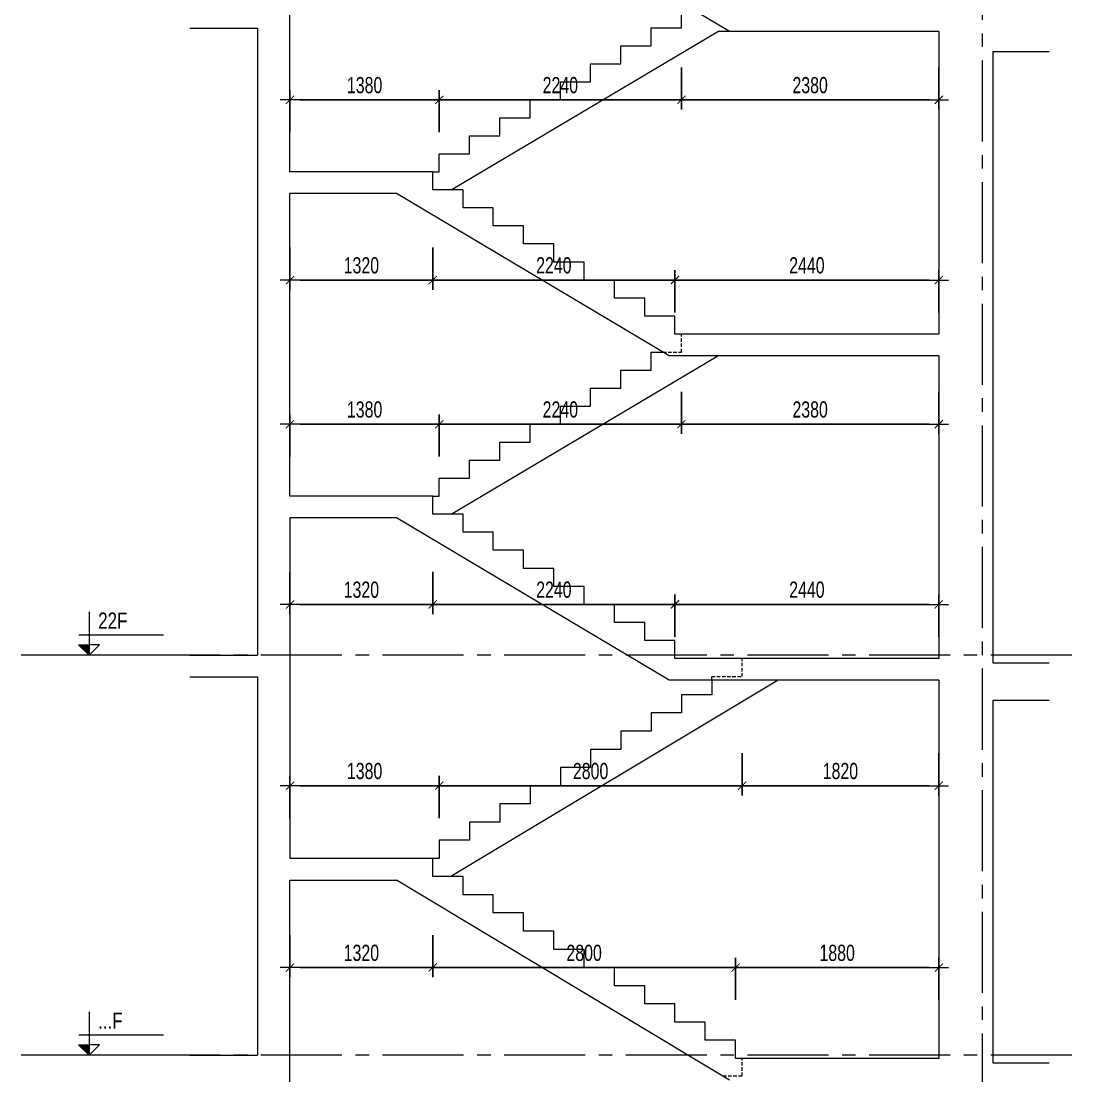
# Model space of a CAD drawing. Header units: millimetres. Extents: x -179076 to 254975, y -18667 to 296191.
# Drawn here: x 32042 to 41760, y 237658 to 247414 of the extents above; entities that cross this region are included whole.
import ezdxf

# ---------------------------------------------------------------- set-up
doc = ezdxf.new("R2010")
doc.units = ezdxf.units.MM
doc.linetypes.add('CENTER2', pattern=[1.125, 0.75, -0.125, 0.125, -0.125])
doc.linetypes.add('HIDDEN2', pattern=[4.7625, 3.175, -1.5875])
doc.layers.get('Defpoints').update_dxf_attribs({"color": 151, "lineweight": 9})
for name, color, linetype, lineweight in [('NDC_S_ANNO', 7, 'Continuous', 20), ('NDC_S_AXIS', 5, 'CENTER2', 13), ('NDC_S_CONTINUOUS', 3, 'Continuous', 20), ('NDC_S_DIM', 1, 'Continuous', 15), ('NDC_S_HIDDEN', 8, 'HIDDEN2', 13), ('NDC_S_SLAB', 2, 'Continuous', 20), ('NDC_S_TEXT SYMBOL', 7, 'Continuous', 20), ('NDC_S_VN TEXT', 7, 'Continuous', 20)]:
    doc.layers.add(name, color=color, linetype=linetype, lineweight=lineweight)
doc.styles.add('NDC_ANNO', font='', dxfattribs={"width": 0.8})
doc.styles.add('NDC_DIM', font='', dxfattribs={"width": 0.75})
doc.styles.get('NDC_ANNO').set_extended_font_data('Dotum')
doc.styles.get('NDC_DIM').set_extended_font_data('Dotum')
doc.dimstyles.new('NDC_dim_60', dxfattribs={"dimscale": 60, "dimtxt": 2.5, "dimasz": 1.5, "dimexe": 1.5, "dimexo": 2.5, "dimgap": 1, "dimtad": 1, "dimdec": 0, "dimzin": 0, "dimdsep": 46, "dimtxsty": 'NDC_DIM', "dimblk": 'DIMMARK', "dimcen": 0.09, "dimdle": 1.2, "dimclrd": 1, "dimclre": 1, "dimclrt": 3, "dimadec": 0, "dimazin": 0, "dimtfac": 1, "dimtdec": 0, "dimtix": 1, "dimtofl": 0, "dimtmove": 0, "dimatfit": 3, "dimfxl": 5, "dimfxlon": 1, "dimtolj": 1, "dimtzin": 0, "dimarcsym": 0})

# ---------------------------------------------------------------- blocks, each defined once
blk = doc.blocks.new('kata_block_CT')
at = {"layer": 'NDC_S_ANNO'}
blk.add_hatch(color=3, dxfattribs=at).paths.add_polyline_path([(0, 1.6), (-1.61, 1.6), (0, 0)])
at = {"layer": 'NDC_S_ANNO', "ltscale": 50}
h = blk.add_hatch(dxfattribs=at)
h.set_pattern_fill('ANSI31', color=256, scale=1.406, style=0)
h.paths.add_polyline_path([(0, 1.6), (0, 0), (1.61, 1.6)])
for p, q in [((-1.59, 3.14), (11.47, 3.14)), ((11.56, 0), (-1.64, 0))]:
    blk.add_line(p, q, dxfattribs=at)
for points in [[(0, 6.69), (0, 0)], [(0, 0), (-1.61, 1.6), (0, 1.6)], [(0, 0), (1.61, 1.6), (0, 1.6)]]:
    blk.add_lwpolyline(points, dxfattribs=at)
at = {"layer": 'NDC_S_ANNO', "color": 8, "ltscale": 50}
blk.add_lwpolyline([(0, 0), (-1.61, 1.6), (0, 1.6)], dxfattribs=at)
at = {"layer": 'NDC_S_TEXT SYMBOL', "color": 3, "style": 'NDC_ANNO', "width": 0.8}
blk.add_attdef('CT', (1.41, 4.07), '', height=2.5, dxfattribs=at)
blk = doc.blocks.new('DIMMARK')
at = {"layer": 'NDC_S_DIM', "color": 1}
blk.add_line((-1.5, 0), (1, 0), dxfattribs=at)
at = {"layer": 'NDC_S_DIM', "color": 2, "const_width": 0.1}
blk.add_lwpolyline([(-0.42, -0.42), (0.42, 0.42)], dxfattribs=at)
blk = doc.blocks.new('*D811')
at = {"layer": 'Defpoints', "color": 0, "transparency": 16777216}
for p in [(34529.1, 239669.1), (35849.1, 239669.1), (35849.1, 238660)]:
    blk.add_point(p, dxfattribs=at)
at = {"layer": 'NDC_S_DIM', "color": 1, "lineweight": -2, "transparency": 16777216}
for p, q in [((34529.1, 238960), (34529.1, 238570)), ((35849.1, 238960), (35849.1, 238570)), ((34619.1, 238660), (35759.1, 238660))]:
    blk.add_line(p, q, dxfattribs=at)
at = {"layer": 'NDC_S_DIM', "color": 1, "lineweight": -2, "transparency": 16777216, "xscale": 90, "yscale": 90, "zscale": 90, "rotation": 180}
blk.add_blockref('DIMMARK', (34529.1, 238660), dxfattribs=at)
at = {"layer": 'NDC_S_DIM', "color": 1, "lineweight": -2, "transparency": 16777216, "xscale": 90, "yscale": 90, "zscale": 90}
blk.add_blockref('DIMMARK', (35849.1, 238660), dxfattribs=at)
at = {"layer": 'NDC_S_DIM', "color": 3, "transparency": 16777216, "insert": (35189.1, 238795.1), "char_height": 150, "attachment_point": 5, "style": 'NDC_DIM'}
blk.add_mtext('\\A1;1320', dxfattribs=at)
blk = doc.blocks.new('*D812')
at = {"layer": 'Defpoints', "color": 0, "transparency": 16777216}
for p in [(35849.1, 239669.1), (38649.1, 238660), (38649.1, 237819.1)]:
    blk.add_point(p, dxfattribs=at)
at = {"layer": 'NDC_S_DIM', "color": 1, "lineweight": -2, "transparency": 16777216}
for p, q in [((35849.1, 238960), (35849.1, 238570)), ((38649.1, 238360), (38649.1, 238750)), ((35939.1, 238660), (38559.1, 238660))]:
    blk.add_line(p, q, dxfattribs=at)
at = {"layer": 'NDC_S_DIM', "color": 1, "lineweight": -2, "transparency": 16777216, "xscale": 90, "yscale": 90, "zscale": 90, "rotation": 180}
blk.add_blockref('DIMMARK', (35849.1, 238660), dxfattribs=at)
at = {"layer": 'NDC_S_DIM', "color": 1, "lineweight": -2, "transparency": 16777216, "xscale": 90, "yscale": 90, "zscale": 90}
blk.add_blockref('DIMMARK', (38649.1, 238660), dxfattribs=at)
at = {"layer": 'NDC_S_DIM', "color": 3, "transparency": 16777216, "insert": (37249.1, 238795.1), "char_height": 150, "attachment_point": 5, "style": 'NDC_DIM'}
blk.add_mtext('\\A1;2800', dxfattribs=at)
blk = doc.blocks.new('*D813')
at = {"layer": 'Defpoints', "color": 0, "transparency": 16777216}
for p in [(40529.1, 238660), (38649.1, 237819.1), (40529.1, 237819.1)]:
    blk.add_point(p, dxfattribs=at)
at = {"layer": 'NDC_S_DIM', "color": 1, "lineweight": -2, "transparency": 16777216}
for p, q in [((38649.1, 238360), (38649.1, 238750)), ((40529.1, 238360), (40529.1, 238750)), ((38739.1, 238660), (40439.1, 238660))]:
    blk.add_line(p, q, dxfattribs=at)
at = {"layer": 'NDC_S_DIM', "color": 1, "lineweight": -2, "transparency": 16777216, "xscale": 90, "yscale": 90, "zscale": 90, "rotation": 180}
blk.add_blockref('DIMMARK', (38649.1, 238660), dxfattribs=at)
at = {"layer": 'NDC_S_DIM', "color": 1, "lineweight": -2, "transparency": 16777216, "xscale": 90, "yscale": 90, "zscale": 90}
blk.add_blockref('DIMMARK', (40529.1, 238660), dxfattribs=at)
at = {"layer": 'NDC_S_DIM', "color": 3, "transparency": 16777216, "insert": (39589.1, 238795.1), "char_height": 150, "attachment_point": 5, "style": 'NDC_DIM'}
blk.add_mtext('\\A1;1880', dxfattribs=at)
blk = doc.blocks.new('*D814')
at = {"layer": 'Defpoints', "color": 0, "transparency": 16777216}
for p in [(35909.1, 240341.8), (34529.1, 239669.1), (35909.1, 239669.1)]:
    blk.add_point(p, dxfattribs=at)
at = {"layer": 'NDC_S_DIM', "color": 1, "lineweight": -2, "transparency": 16777216}
for p, q in [((34529.1, 240041.8), (34529.1, 240431.8)), ((35909.1, 240041.8), (35909.1, 240431.8)), ((34619.1, 240341.8), (35819.1, 240341.8))]:
    blk.add_line(p, q, dxfattribs=at)
at = {"layer": 'NDC_S_DIM', "color": 1, "lineweight": -2, "transparency": 16777216, "xscale": 90, "yscale": 90, "zscale": 90, "rotation": 180}
blk.add_blockref('DIMMARK', (34529.1, 240341.8), dxfattribs=at)
at = {"layer": 'NDC_S_DIM', "color": 1, "lineweight": -2, "transparency": 16777216, "xscale": 90, "yscale": 90, "zscale": 90}
blk.add_blockref('DIMMARK', (35909.1, 240341.8), dxfattribs=at)
at = {"layer": 'NDC_S_DIM', "color": 3, "transparency": 16777216, "insert": (35219.1, 240476.9), "char_height": 150, "attachment_point": 5, "style": 'NDC_DIM'}
blk.add_mtext('\\A1;1380', dxfattribs=at)
blk = doc.blocks.new('*D815')
at = {"layer": 'Defpoints', "color": 0, "transparency": 16777216}
for p in [(38709.1, 241350.9), (38709.1, 240341.8), (35909.1, 239669.1)]:
    blk.add_point(p, dxfattribs=at)
at = {"layer": 'NDC_S_DIM', "color": 1, "lineweight": -2, "transparency": 16777216}
for p, q in [((38709.1, 240641.8), (38709.1, 240251.8)), ((35909.1, 240041.8), (35909.1, 240431.8)), ((35999.1, 240341.8), (38619.1, 240341.8))]:
    blk.add_line(p, q, dxfattribs=at)
at = {"layer": 'NDC_S_DIM', "color": 1, "lineweight": -2, "transparency": 16777216, "xscale": 90, "yscale": 90, "zscale": 90, "rotation": 180}
blk.add_blockref('DIMMARK', (35909.1, 240341.8), dxfattribs=at)
at = {"layer": 'NDC_S_DIM', "color": 1, "lineweight": -2, "transparency": 16777216, "xscale": 90, "yscale": 90, "zscale": 90}
blk.add_blockref('DIMMARK', (38709.1, 240341.8), dxfattribs=at)
at = {"layer": 'NDC_S_DIM', "color": 3, "transparency": 16777216, "insert": (37309.1, 240476.9), "char_height": 150, "attachment_point": 5, "style": 'NDC_DIM'}
blk.add_mtext('\\A1;2800', dxfattribs=at)
blk = doc.blocks.new('*D816')
at = {"layer": 'Defpoints', "color": 0, "transparency": 16777216}
for p in [(38709.1, 241350.9), (40529.1, 241319.1), (40529.1, 240341.8)]:
    blk.add_point(p, dxfattribs=at)
at = {"layer": 'NDC_S_DIM', "color": 1, "lineweight": -2, "transparency": 16777216}
for p, q in [((38709.1, 240641.8), (38709.1, 240251.8)), ((40529.1, 240641.8), (40529.1, 240251.8)), ((38799.1, 240341.8), (40439.1, 240341.8))]:
    blk.add_line(p, q, dxfattribs=at)
at = {"layer": 'NDC_S_DIM', "color": 1, "lineweight": -2, "transparency": 16777216, "xscale": 90, "yscale": 90, "zscale": 90, "rotation": 180}
blk.add_blockref('DIMMARK', (38709.1, 240341.8), dxfattribs=at)
at = {"layer": 'NDC_S_DIM', "color": 1, "lineweight": -2, "transparency": 16777216, "xscale": 90, "yscale": 90, "zscale": 90}
blk.add_blockref('DIMMARK', (40529.1, 240341.8), dxfattribs=at)
at = {"layer": 'NDC_S_DIM', "color": 3, "transparency": 16777216, "insert": (39619.1, 240476.9), "char_height": 150, "attachment_point": 5, "style": 'NDC_DIM'}
blk.add_mtext('\\A1;1820', dxfattribs=at)
blk = doc.blocks.new('*D817')
at = {"layer": 'Defpoints', "color": 0, "transparency": 16777216}
for p in [(34529.1, 243019.1), (35849.1, 243019.1), (35849.1, 242019.1)]:
    blk.add_point(p, dxfattribs=at)
at = {"layer": 'NDC_S_DIM', "color": 1, "lineweight": -2, "transparency": 16777216}
for p, q in [((34529.1, 242319.1), (34529.1, 241929.1)), ((35849.1, 242319.1), (35849.1, 241929.1)), ((34619.1, 242019.1), (35759.1, 242019.1))]:
    blk.add_line(p, q, dxfattribs=at)
at = {"layer": 'NDC_S_DIM', "color": 1, "lineweight": -2, "transparency": 16777216, "xscale": 90, "yscale": 90, "zscale": 90, "rotation": 180}
blk.add_blockref('DIMMARK', (34529.1, 242019.1), dxfattribs=at)
at = {"layer": 'NDC_S_DIM', "color": 1, "lineweight": -2, "transparency": 16777216, "xscale": 90, "yscale": 90, "zscale": 90}
blk.add_blockref('DIMMARK', (35849.1, 242019.1), dxfattribs=at)
at = {"layer": 'NDC_S_DIM', "color": 3, "transparency": 16777216, "insert": (35189.1, 242154.2), "char_height": 150, "attachment_point": 5, "style": 'NDC_DIM'}
blk.add_mtext('\\A1;1320', dxfattribs=at)
blk = doc.blocks.new('*D818')
at = {"layer": 'Defpoints', "color": 0, "transparency": 16777216}
for p in [(35849.1, 243019.1), (38089.1, 242019.1), (38089.1, 241519.1)]:
    blk.add_point(p, dxfattribs=at)
at = {"layer": 'NDC_S_DIM', "color": 1, "lineweight": -2, "transparency": 16777216}
for p, q in [((35849.1, 242319.1), (35849.1, 241929.1)), ((38089.1, 241719.1), (38089.1, 242109.1)), ((35939.1, 242019.1), (37999.1, 242019.1))]:
    blk.add_line(p, q, dxfattribs=at)
at = {"layer": 'NDC_S_DIM', "color": 1, "lineweight": -2, "transparency": 16777216, "xscale": 90, "yscale": 90, "zscale": 90, "rotation": 180}
blk.add_blockref('DIMMARK', (35849.1, 242019.1), dxfattribs=at)
at = {"layer": 'NDC_S_DIM', "color": 1, "lineweight": -2, "transparency": 16777216, "xscale": 90, "yscale": 90, "zscale": 90}
blk.add_blockref('DIMMARK', (38089.1, 242019.1), dxfattribs=at)
at = {"layer": 'NDC_S_DIM', "color": 3, "transparency": 16777216, "insert": (36969.1, 242154.2), "char_height": 150, "attachment_point": 5, "style": 'NDC_DIM'}
blk.add_mtext('\\A1;2240', dxfattribs=at)
blk = doc.blocks.new('*D819')
at = {"layer": 'Defpoints', "color": 0, "transparency": 16777216}
for p in [(40529.1, 242019.1), (38089.1, 241519.1), (40529.1, 241519.1)]:
    blk.add_point(p, dxfattribs=at)
at = {"layer": 'NDC_S_DIM', "color": 1, "lineweight": -2, "transparency": 16777216}
for p, q in [((38089.1, 241719.1), (38089.1, 242109.1)), ((40529.1, 241719.1), (40529.1, 242109.1)), ((38179.1, 242019.1), (40439.1, 242019.1))]:
    blk.add_line(p, q, dxfattribs=at)
at = {"layer": 'NDC_S_DIM', "color": 1, "lineweight": -2, "transparency": 16777216, "xscale": 90, "yscale": 90, "zscale": 90, "rotation": 180}
blk.add_blockref('DIMMARK', (38089.1, 242019.1), dxfattribs=at)
at = {"layer": 'NDC_S_DIM', "color": 1, "lineweight": -2, "transparency": 16777216, "xscale": 90, "yscale": 90, "zscale": 90}
blk.add_blockref('DIMMARK', (40529.1, 242019.1), dxfattribs=at)
at = {"layer": 'NDC_S_DIM', "color": 3, "transparency": 16777216, "insert": (39309.1, 242154.2), "char_height": 150, "attachment_point": 5, "style": 'NDC_DIM'}
blk.add_mtext('\\A1;2440', dxfattribs=at)
blk = doc.blocks.new('*D820')
at = {"layer": 'Defpoints', "color": 0, "transparency": 16777216}
for p in [(35909.1, 243685.8), (34529.1, 243019.1), (35909.1, 243019.1)]:
    blk.add_point(p, dxfattribs=at)
at = {"layer": 'NDC_S_DIM', "color": 1, "lineweight": -2, "transparency": 16777216}
for p, q in [((34529.1, 243385.8), (34529.1, 243775.8)), ((35909.1, 243385.8), (35909.1, 243775.8)), ((34619.1, 243685.8), (35819.1, 243685.8))]:
    blk.add_line(p, q, dxfattribs=at)
at = {"layer": 'NDC_S_DIM', "color": 1, "lineweight": -2, "transparency": 16777216, "xscale": 90, "yscale": 90, "zscale": 90, "rotation": 180}
blk.add_blockref('DIMMARK', (34529.1, 243685.8), dxfattribs=at)
at = {"layer": 'NDC_S_DIM', "color": 1, "lineweight": -2, "transparency": 16777216, "xscale": 90, "yscale": 90, "zscale": 90}
blk.add_blockref('DIMMARK', (35909.1, 243685.8), dxfattribs=at)
at = {"layer": 'NDC_S_DIM', "color": 3, "transparency": 16777216, "insert": (35219.1, 243820.9), "char_height": 150, "attachment_point": 5, "style": 'NDC_DIM'}
blk.add_mtext('\\A1;1380', dxfattribs=at)
blk = doc.blocks.new('*D821')
at = {"layer": 'Defpoints', "color": 0, "transparency": 16777216}
for p in [(38149.1, 244352.4), (38149.1, 243685.8), (35909.1, 243019.1)]:
    blk.add_point(p, dxfattribs=at)
at = {"layer": 'NDC_S_DIM', "color": 1, "lineweight": -2, "transparency": 16777216}
for p, q in [((38149.1, 243985.8), (38149.1, 243595.8)), ((35909.1, 243385.8), (35909.1, 243775.8)), ((35999.1, 243685.8), (38059.1, 243685.8))]:
    blk.add_line(p, q, dxfattribs=at)
at = {"layer": 'NDC_S_DIM', "color": 1, "lineweight": -2, "transparency": 16777216, "xscale": 90, "yscale": 90, "zscale": 90, "rotation": 180}
blk.add_blockref('DIMMARK', (35909.1, 243685.8), dxfattribs=at)
at = {"layer": 'NDC_S_DIM', "color": 1, "lineweight": -2, "transparency": 16777216, "xscale": 90, "yscale": 90, "zscale": 90}
blk.add_blockref('DIMMARK', (38149.1, 243685.8), dxfattribs=at)
at = {"layer": 'NDC_S_DIM', "color": 3, "transparency": 16777216, "insert": (37029.1, 243820.9), "char_height": 150, "attachment_point": 5, "style": 'NDC_DIM'}
blk.add_mtext('\\A1;2240', dxfattribs=at)
blk = doc.blocks.new('*D822')
at = {"layer": 'Defpoints', "color": 0, "transparency": 16777216}
for p in [(38149.1, 244352.4), (40529.1, 244319.1), (40529.1, 243685.8)]:
    blk.add_point(p, dxfattribs=at)
at = {"layer": 'NDC_S_DIM', "color": 1, "lineweight": -2, "transparency": 16777216}
for p, q in [((38149.1, 243985.8), (38149.1, 243595.8)), ((40529.1, 243985.8), (40529.1, 243595.8)), ((38239.1, 243685.8), (40439.1, 243685.8))]:
    blk.add_line(p, q, dxfattribs=at)
at = {"layer": 'NDC_S_DIM', "color": 1, "lineweight": -2, "transparency": 16777216, "xscale": 90, "yscale": 90, "zscale": 90, "rotation": 180}
blk.add_blockref('DIMMARK', (38149.1, 243685.8), dxfattribs=at)
at = {"layer": 'NDC_S_DIM', "color": 1, "lineweight": -2, "transparency": 16777216, "xscale": 90, "yscale": 90, "zscale": 90}
blk.add_blockref('DIMMARK', (40529.1, 243685.8), dxfattribs=at)
at = {"layer": 'NDC_S_DIM', "color": 3, "transparency": 16777216, "insert": (39339.1, 243820.9), "char_height": 150, "attachment_point": 5, "style": 'NDC_DIM'}
blk.add_mtext('\\A1;2380', dxfattribs=at)
blk = doc.blocks.new('*D823')
at = {"layer": 'Defpoints', "color": 0, "transparency": 16777216}
for p in [(34529.1, 246019.1), (35849.1, 246019.1), (35849.1, 245019.1)]:
    blk.add_point(p, dxfattribs=at)
at = {"layer": 'NDC_S_DIM', "color": 1, "lineweight": -2, "transparency": 16777216}
for p, q in [((34529.1, 245319.1), (34529.1, 244929.1)), ((35849.1, 245319.1), (35849.1, 244929.1)), ((34619.1, 245019.1), (35759.1, 245019.1))]:
    blk.add_line(p, q, dxfattribs=at)
at = {"layer": 'NDC_S_DIM', "color": 1, "lineweight": -2, "transparency": 16777216, "xscale": 90, "yscale": 90, "zscale": 90, "rotation": 180}
blk.add_blockref('DIMMARK', (34529.1, 245019.1), dxfattribs=at)
at = {"layer": 'NDC_S_DIM', "color": 1, "lineweight": -2, "transparency": 16777216, "xscale": 90, "yscale": 90, "zscale": 90}
blk.add_blockref('DIMMARK', (35849.1, 245019.1), dxfattribs=at)
at = {"layer": 'NDC_S_DIM', "color": 3, "transparency": 16777216, "insert": (35189.1, 245154.2), "char_height": 150, "attachment_point": 5, "style": 'NDC_DIM'}
blk.add_mtext('\\A1;1320', dxfattribs=at)
blk = doc.blocks.new('*D824')
at = {"layer": 'Defpoints', "color": 0, "transparency": 16777216}
for p in [(35849.1, 246019.1), (38089.1, 245019.1), (38089.1, 244519.1)]:
    blk.add_point(p, dxfattribs=at)
at = {"layer": 'NDC_S_DIM', "color": 1, "lineweight": -2, "transparency": 16777216}
for p, q in [((35849.1, 245319.1), (35849.1, 244929.1)), ((38089.1, 244719.1), (38089.1, 245109.1)), ((35939.1, 245019.1), (37999.1, 245019.1))]:
    blk.add_line(p, q, dxfattribs=at)
at = {"layer": 'NDC_S_DIM', "color": 1, "lineweight": -2, "transparency": 16777216, "xscale": 90, "yscale": 90, "zscale": 90, "rotation": 180}
blk.add_blockref('DIMMARK', (35849.1, 245019.1), dxfattribs=at)
at = {"layer": 'NDC_S_DIM', "color": 1, "lineweight": -2, "transparency": 16777216, "xscale": 90, "yscale": 90, "zscale": 90}
blk.add_blockref('DIMMARK', (38089.1, 245019.1), dxfattribs=at)
at = {"layer": 'NDC_S_DIM', "color": 3, "transparency": 16777216, "insert": (36969.1, 245154.2), "char_height": 150, "attachment_point": 5, "style": 'NDC_DIM'}
blk.add_mtext('\\A1;2240', dxfattribs=at)
blk = doc.blocks.new('*D825')
at = {"layer": 'Defpoints', "color": 0, "transparency": 16777216}
for p in [(40529.1, 245019.1), (38089.1, 244519.1), (40529.1, 244519.1)]:
    blk.add_point(p, dxfattribs=at)
at = {"layer": 'NDC_S_DIM', "color": 1, "lineweight": -2, "transparency": 16777216}
for p, q in [((38089.1, 244719.1), (38089.1, 245109.1)), ((40529.1, 244719.1), (40529.1, 245109.1)), ((38179.1, 245019.1), (40439.1, 245019.1))]:
    blk.add_line(p, q, dxfattribs=at)
at = {"layer": 'NDC_S_DIM', "color": 1, "lineweight": -2, "transparency": 16777216, "xscale": 90, "yscale": 90, "zscale": 90, "rotation": 180}
blk.add_blockref('DIMMARK', (38089.1, 245019.1), dxfattribs=at)
at = {"layer": 'NDC_S_DIM', "color": 1, "lineweight": -2, "transparency": 16777216, "xscale": 90, "yscale": 90, "zscale": 90}
blk.add_blockref('DIMMARK', (40529.1, 245019.1), dxfattribs=at)
at = {"layer": 'NDC_S_DIM', "color": 3, "transparency": 16777216, "insert": (39309.1, 245154.2), "char_height": 150, "attachment_point": 5, "style": 'NDC_DIM'}
blk.add_mtext('\\A1;2440', dxfattribs=at)
blk = doc.blocks.new('*D826')
at = {"layer": 'Defpoints', "color": 0, "transparency": 16777216}
for p in [(35909.1, 246685.8), (34529.1, 246019.1), (35909.1, 246019.1)]:
    blk.add_point(p, dxfattribs=at)
at = {"layer": 'NDC_S_DIM', "color": 1, "lineweight": -2, "transparency": 16777216}
for p, q in [((34529.1, 246385.8), (34529.1, 246775.8)), ((35909.1, 246385.8), (35909.1, 246775.8)), ((34619.1, 246685.8), (35819.1, 246685.8))]:
    blk.add_line(p, q, dxfattribs=at)
at = {"layer": 'NDC_S_DIM', "color": 1, "lineweight": -2, "transparency": 16777216, "xscale": 90, "yscale": 90, "zscale": 90, "rotation": 180}
blk.add_blockref('DIMMARK', (34529.1, 246685.8), dxfattribs=at)
at = {"layer": 'NDC_S_DIM', "color": 1, "lineweight": -2, "transparency": 16777216, "xscale": 90, "yscale": 90, "zscale": 90}
blk.add_blockref('DIMMARK', (35909.1, 246685.8), dxfattribs=at)
at = {"layer": 'NDC_S_DIM', "color": 3, "transparency": 16777216, "insert": (35219.1, 246820.9), "char_height": 150, "attachment_point": 5, "style": 'NDC_DIM'}
blk.add_mtext('\\A1;1380', dxfattribs=at)
blk = doc.blocks.new('*D827')
at = {"layer": 'Defpoints', "color": 0, "transparency": 16777216}
for p in [(38149.1, 247519.1), (38149.1, 246685.8), (35909.1, 246019.1)]:
    blk.add_point(p, dxfattribs=at)
at = {"layer": 'NDC_S_DIM', "color": 1, "lineweight": -2, "transparency": 16777216}
for p, q in [((38149.1, 246985.8), (38149.1, 246595.8)), ((35909.1, 246385.8), (35909.1, 246775.8)), ((35999.1, 246685.8), (38059.1, 246685.8))]:
    blk.add_line(p, q, dxfattribs=at)
at = {"layer": 'NDC_S_DIM', "color": 1, "lineweight": -2, "transparency": 16777216, "xscale": 90, "yscale": 90, "zscale": 90, "rotation": 180}
blk.add_blockref('DIMMARK', (35909.1, 246685.8), dxfattribs=at)
at = {"layer": 'NDC_S_DIM', "color": 1, "lineweight": -2, "transparency": 16777216, "xscale": 90, "yscale": 90, "zscale": 90}
blk.add_blockref('DIMMARK', (38149.1, 246685.8), dxfattribs=at)
at = {"layer": 'NDC_S_DIM', "color": 3, "transparency": 16777216, "insert": (37029.1, 246820.9), "char_height": 150, "attachment_point": 5, "style": 'NDC_DIM'}
blk.add_mtext('\\A1;2240', dxfattribs=at)
blk = doc.blocks.new('*D828')
at = {"layer": 'Defpoints', "color": 0, "transparency": 16777216}
for p in [(38149.1, 247519.1), (40529.1, 247319.1), (40529.1, 246685.8)]:
    blk.add_point(p, dxfattribs=at)
at = {"layer": 'NDC_S_DIM', "color": 1, "lineweight": -2, "transparency": 16777216}
for p, q in [((38149.1, 246985.8), (38149.1, 246595.8)), ((40529.1, 246985.8), (40529.1, 246595.8)), ((38239.1, 246685.8), (40439.1, 246685.8))]:
    blk.add_line(p, q, dxfattribs=at)
at = {"layer": 'NDC_S_DIM', "color": 1, "lineweight": -2, "transparency": 16777216, "xscale": 90, "yscale": 90, "zscale": 90, "rotation": 180}
blk.add_blockref('DIMMARK', (38149.1, 246685.8), dxfattribs=at)
at = {"layer": 'NDC_S_DIM', "color": 1, "lineweight": -2, "transparency": 16777216, "xscale": 90, "yscale": 90, "zscale": 90}
blk.add_blockref('DIMMARK', (40529.1, 246685.8), dxfattribs=at)
at = {"layer": 'NDC_S_DIM', "color": 3, "transparency": 16777216, "insert": (39339.1, 246820.9), "char_height": 150, "attachment_point": 5, "style": 'NDC_DIM'}
blk.add_mtext('\\A1;2380', dxfattribs=at)

msp = doc.modelspace()

# ---------------------------------------------------------------- linework, layer by layer
at = {"layer": 'NDC_S_AXIS', "ltscale": 1000}
for p, q in [((40929.1, 259425.1), (40929.1, 227825.7)), ((41759.8, 241549.1), (32042.4, 241549.1)), ((41759.8, 237849.1), (32042.4, 237849.1)), ((41759.8, 237849.1), (32042.4, 237849.1))]:
    msp.add_line(p, q, dxfattribs=at)
at = {"layer": 'NDC_S_CONTINUOUS'}
for p, q in [((36020.1, 245852.4), (38484.1, 247319.1)), ((38593.6, 247319.1), (38484.1, 247319.1)), ((36020.1, 242852.4), (38484.1, 244319.1)), ((39044.5, 241319.1), (36017.5, 239500.9))]:
    msp.add_line(p, q, dxfattribs=at)
for points in [[(35849.1, 246019.1), (35909.1, 246019.1), (35909.1, 246185.8), (36189.1, 246185.8), (36189.1, 246352.4), (36469.1, 246352.4), (36469.1, 246519.1), (36749.1, 246519.1), (36749.1, 246685.8), (37029.1, 246685.8), (37029.1, 246852.4), (37309.1, 246852.4), (37309.1, 247019.1), (37589.1, 247019.1), (37589.1, 247185.8), (37869.1, 247185.8), (37869.1, 247352.4), (38149.1, 247352.4), (38149.1, 247519.1), (38260.7, 247519.1)], [(35849.1, 243019.1), (35909.1, 243019.1), (35909.1, 243185.8), (36189.1, 243185.8), (36189.1, 243352.4), (36469.1, 243352.4), (36469.1, 243519.1), (36749.1, 243519.1), (36749.1, 243685.8), (37029.1, 243685.8), (37029.1, 243852.4), (37309.1, 243852.4), (37309.1, 244019.1), (37589.1, 244019.1), (37589.1, 244185.8), (37869.1, 244185.8), (37869.1, 244352.4), (37978.1, 244352.4)], [(38429.1, 241319.1), (38429.1, 241182.7), (38149.1, 241182.7), (38149.1, 241014.6), (37869.1, 241014.6), (37869.1, 240846.4), (37589.1, 240846.4), (37589.1, 240678.2), (37309.1, 240678.2), (37309.1, 240510), (37029.1, 240510), (37029.1, 240341.8), (36749.1, 240341.8), (36749.1, 240173.7), (36469.1, 240173.7), (36469.1, 240005.5), (36189.1, 240005.5), (36189.1, 239837.3), (35909.1, 239837.3), (35909.1, 239669.1), (35849.1, 239669.1)]]:
    msp.add_lwpolyline(points, dxfattribs=at)
at = {"layer": 'NDC_S_HIDDEN', "ltscale": 10}
for points in [[(37978.1, 244352.4), (38149.1, 244352.4), (38149.1, 244513.8)], [(38429.1, 241319.1), (38429.1, 241350.9), (38709.1, 241350.9), (38709.1, 241519.1)], [(38533.1, 237657.7), (38709.1, 237657.7), (38709.1, 237819.1)], [(38533.1, 237657.7), (38709.1, 237657.7), (38709.1, 237819.1)]]:
    msp.add_lwpolyline(points, dxfattribs=at)
at = {"layer": 'NDC_S_SLAB'}
for p, q in [((38593.6, 247319.1), (35513.6, 249169.1)), ((33601.8, 247349.1), (34229.1, 247349.1)), ((34229.1, 247349.1), (34229.1, 241549.1)), ((40529.1, 247319.1), (38593.6, 247319.1)), ((33601.8, 241549.1), (34229.1, 241549.1)), ((33601.8, 241349.1), (34229.1, 241349.1)), ((34229.1, 241349.1), (34229.1, 237849.1)), ((38593.6, 237619.1), (35513.6, 239469.1)), ((33601.8, 237849.1), (34229.1, 237849.1)), ((33601.8, 237849.1), (34229.1, 237849.1)), ((34529.1, 235969.1), (34529.1, 237849.1))]:
    msp.add_line(p, q, dxfattribs=at)
for points in [[(34529.1, 246019.1), (34529.1, 247619.1)], [(40529.1, 247319.1), (40529.1, 244519.1)], [(41549.1, 247129.1), (41029.1, 247129.1), (41029.1, 241479.1), (41549.1, 241479.1)], [(40529.1, 244519.1), (38089.1, 244519.1), (38089.1, 244685.8), (37809.1, 244685.8), (37809.1, 244852.4), (37529.1, 244852.4), (37529.1, 245019.1), (37249.1, 245019.1), (37249.1, 245185.8), (36969.1, 245185.8), (36969.1, 245352.4), (36689.1, 245352.4), (36689.1, 245519.1), (36409.1, 245519.1), (36409.1, 245685.8), (36129.1, 245685.8), (36129.1, 245852.4), (35849.1, 245852.4), (35849.1, 246019.1), (34529.1, 246019.1)], [(40529.1, 241519.1), (38089.1, 241519.1), (38089.1, 241685.8), (37809.1, 241685.8), (37809.1, 241852.4), (37529.1, 241852.4), (37529.1, 242019.1), (37249.1, 242019.1), (37249.1, 242185.8), (36969.1, 242185.8), (36969.1, 242352.4), (36689.1, 242352.4), (36689.1, 242519.1), (36409.1, 242519.1), (36409.1, 242685.8), (36129.1, 242685.8), (36129.1, 242852.4), (35849.1, 242852.4), (35849.1, 243019.1), (34529.1, 243019.1), (34529.1, 245819.1)], [(40529.1, 244319.1), (38034.1, 244319.1), (35514.1, 245819.1), (34529.1, 245819.1)], [(40529.1, 244319.1), (40529.1, 241519.1)], [(40529.1, 241319.1), (38034.1, 241319.1), (35514.1, 242819.1), (34529.1, 242819.1), (34529.1, 239669.1)], [(40529.1, 241319.1), (40529.1, 237819.1)], [(41549.1, 241129.1), (41029.1, 241129.1), (41029.1, 237779.1), (41549.1, 237779.1)], [(40529.1, 237819.1), (38649.1, 237819.1), (38649.1, 237987.3), (38369.1, 237987.3), (38369.1, 238155.5), (38089.1, 238155.5), (38089.1, 238323.7), (37809.1, 238323.7), (37809.1, 238491.8), (37529.1, 238491.8), (37529.1, 238660), (37249.1, 238660), (37249.1, 238828.2), (36969.1, 238828.2), (36969.1, 238996.4), (36689.1, 238996.4), (36689.1, 239164.6), (36409.1, 239164.6), (36409.1, 239332.7), (36129.1, 239332.7), (36129.1, 239500.9), (35849.1, 239500.9), (35849.1, 239669.1), (34529.1, 239669.1)], [(34529.1, 239469.1), (35513.6, 239469.1)], [(34529.1, 237849.1), (34529.1, 239469.1)]]:
    msp.add_lwpolyline(points, dxfattribs=at)

# ---------------------------------------------------------------- block references
at = {"layer": 'NDC_S_VN TEXT', "xscale": 60, "yscale": 60, "zscale": 60}
for p, values in [((32670.5, 241549.1), {'CT': '22F'}), ((32670.5, 237849.1), {'CT': '...F'})]:
    msp.add_blockref('kata_block_CT', p, dxfattribs=at).add_auto_attribs(values)

# ---------------------------------------------------------------- dimensions: what is measured, and where the dimension line sits
at = {"layer": 'NDC_S_DIM'}
for base, p1, p2, picture, middle in [((38149.1, 246685.8), (35909.1, 246019.1), (38149.1, 247519.1), '*D827', (37029.1, 246820.9)), ((40529.1, 246685.8), (38149.1, 247519.1), (40529.1, 247319.1), '*D828', (39339.1, 246820.9)), ((38089.1, 245019.1), (35849.1, 246019.1), (38089.1, 244519.1), '*D824', (36969.1, 245154.2)), ((40529.1, 245019.1), (38089.1, 244519.1), (40529.1, 244519.1), '*D825', (39309.1, 245154.2)), ((38149.1, 243685.8), (35909.1, 243019.1), (38149.1, 244352.4), '*D821', (37029.1, 243820.9)), ((40529.1, 243685.8), (38149.1, 244352.4), (40529.1, 244319.1), '*D822', (39339.1, 243820.9)), ((38089.1, 242019.1), (35849.1, 243019.1), (38089.1, 241519.1), '*D818', (36969.1, 242154.2)), ((40529.1, 242019.1), (38089.1, 241519.1), (40529.1, 241519.1), '*D819', (39309.1, 242154.2)), ((38709.1, 240341.8), (35909.1, 239669.1), (38709.1, 241350.9), '*D815', (37309.1, 240476.9)), ((40529.1, 240341.8), (38709.1, 241350.9), (40529.1, 241319.1), '*D816', (39619.1, 240476.9)), ((38649.1, 238660), (35849.1, 239669.1), (38649.1, 237819.1), '*D812', (37249.1, 238795.1)), ((40529.1, 238660), (38649.1, 237819.1), (40529.1, 237819.1), '*D813', (39589.1, 238795.1))]:
    dim = msp.add_linear_dim(base=base, p1=p1, p2=p2, dimstyle='NDC_dim_60', override={"dimtmove": 1}, dxfattribs=at)
    dim.commit()
    dim.dimension.update_dxf_attribs({"geometry": picture, "text_midpoint": middle})
for base, p1, p2, picture, middle in [((35909.1, 246685.8), (34529.1, 246019.1), (35909.1, 246019.1), '*D826', (35219.1, 246820.9)), ((35849.1, 245019.1), (34529.1, 246019.1), (35849.1, 246019.1), '*D823', (35189.1, 245154.2)), ((35909.1, 243685.8), (34529.1, 243019.1), (35909.1, 243019.1), '*D820', (35219.1, 243820.9)), ((35849.1, 242019.1), (34529.1, 243019.1), (35849.1, 243019.1), '*D817', (35189.1, 242154.2)), ((35909.1, 240341.8), (34529.1, 239669.1), (35909.1, 239669.1), '*D814', (35219.1, 240476.9)), ((35849.1, 238660), (34529.1, 239669.1), (35849.1, 239669.1), '*D811', (35189.1, 238795.1))]:
    dim = msp.add_linear_dim(base=base, p1=p1, p2=p2, dimstyle='NDC_dim_60', dxfattribs=at)
    dim.commit()
    dim.dimension.update_dxf_attribs({"geometry": picture, "text_midpoint": middle})

doc.saveas('drawing.dxf')
